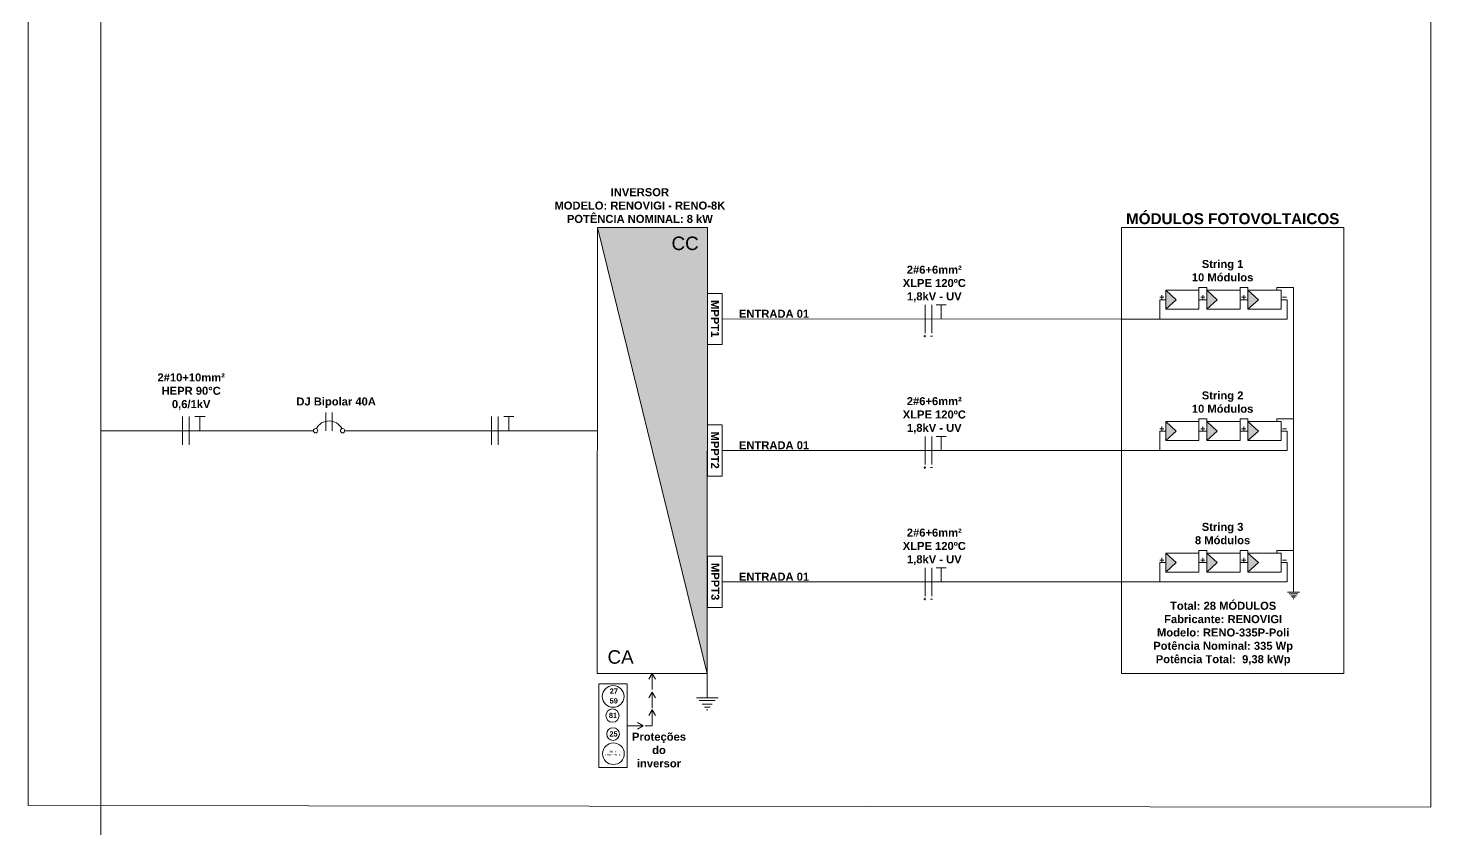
# Model space of a CAD drawing. Header units: millimetres. Extents: x 3949 to 5923, y -1989 to -943.
# Drawn here: x 4882.1 to 4964.9, y -1886.6 to -1839.4 of the extents above; entities that cross this region are included whole.
import ezdxf

# ---------------------------------------------------------------- set-up
doc = ezdxf.new("R2010")
doc.units = ezdxf.units.MM
doc.layers.add('DESENHO', color=7, linetype='Continuous', lineweight=0)
doc.styles.add('Annotative', font='arial.ttf')
doc.styles.add('PDF Arial', font='arial.ttf')
doc.styles.add('PDF Arial Bold', font='arialbd.ttf')
doc.styles.get("Standard").update_dxf_attribs({"font": 'arial.ttf'})

msp = doc.modelspace()

# ---------------------------------------------------------------- hatches: boundary and pattern name
at = {"layer": 'DESENHO'}
h = msp.add_hatch(color=256, dxfattribs=at)
h.dxf.hatch_style = 1
h.paths.add_polyline_path([(4922.181, -1851.129), (4915.692, -1851.129), (4922.158, -1877.455)])
h.paths.add_polyline_path([(4919.895, -1852.901), (4921.899, -1852.901), (4921.899, -1851.261), (4919.895, -1851.261)], flags=24)
at = {"layer": 'DESENHO', "lineweight": 0}
h = msp.add_hatch(color=256, dxfattribs=at)
h.dxf.hatch_style = 1
h.paths.add_polyline_path([(4954.683, -1855.397), (4954.057, -1854.834), (4954.057, -1855.96)])
h.paths.add_polyline_path([(4952.258, -1855.397), (4951.648, -1854.834), (4951.648, -1855.96)])
h.paths.add_polyline_path([(4949.223, -1855.96), (4949.833, -1855.397), (4949.223, -1854.834)])
h = msp.add_hatch(color=256, dxfattribs=at)
h.dxf.hatch_style = 1
h.paths.add_polyline_path([(4954.683, -1863.15), (4954.057, -1862.587), (4954.057, -1863.713)])
h.paths.add_polyline_path([(4952.258, -1863.15), (4951.648, -1862.587), (4951.648, -1863.713)])
h.paths.add_polyline_path([(4949.223, -1863.713), (4949.833, -1863.15), (4949.223, -1862.587)])
h = msp.add_hatch(color=256, dxfattribs=at)
h.dxf.hatch_style = 1
h.paths.add_polyline_path([(4954.683, -1870.907), (4954.057, -1870.343), (4954.057, -1871.47)])
h.paths.add_polyline_path([(4952.258, -1870.907), (4951.648, -1870.343), (4951.648, -1871.47)])
h.paths.add_polyline_path([(4949.223, -1871.47), (4949.833, -1870.907), (4949.223, -1870.343)])

# ---------------------------------------------------------------- linework, layer by layer
at = {"layer": 'DESENHO', "color": 5, "lineweight": 0}
for p, q in [((4886.377, -1964.158), (4886.377, -1781.814)), ((4949.223, -1855.397), (4948.862, -1855.397)), ((4948.862, -1855.397), (4948.862, -1856.539)), ((4956.389, -1855.397), (4956.028, -1855.397)), ((4956.389, -1855.397), (4956.389, -1856.539)), ((4923.031, -1856.535), (4946.602, -1856.539)), ((4946.606, -1856.539), (4956.389, -1856.539)), ((4886.377, -1863.129), (4898.921, -1863.129)), ((4900.761, -1863.129), (4915.692, -1863.129)), ((4949.223, -1863.15), (4948.862, -1863.15)), ((4948.862, -1863.15), (4948.862, -1864.292)), ((4956.389, -1863.15), (4956.028, -1863.15)), ((4956.389, -1863.15), (4956.389, -1864.292)), ((4923.031, -1864.292), (4946.602, -1864.292)), ((4946.606, -1864.292), (4956.389, -1864.292)), ((4949.223, -1870.907), (4948.862, -1870.907)), ((4948.862, -1870.907), (4948.862, -1872.049)), ((4956.389, -1870.907), (4956.028, -1870.907)), ((4956.389, -1870.907), (4956.389, -1872.049)), ((4923.031, -1872.049), (4946.602, -1872.049)), ((4946.606, -1872.049), (4956.389, -1872.049))]:
    msp.add_line(p, q, dxfattribs=at)
at = {"layer": 'DESENHO'}
msp.add_line((4915.692, -1851.129), (4922.158, -1877.455), dxfattribs=at)
at = {"layer": 'DESENHO', "lineweight": 0}
for p, q in [((4955.781, -1854.677), (4955.781, -1854.677)), ((4935.026, -1857.371), (4935.026, -1855.702)), ((4935.421, -1857.371), (4935.421, -1855.702)), ((4936.256, -1855.702), (4935.663, -1855.702)), ((4935.96, -1856.537), (4935.96, -1855.702)), ((4934.939, -1857.546), (4935.067, -1857.546)), ((4935.003, -1857.482), (4935.003, -1857.61)), ((4935.334, -1857.546), (4935.462, -1857.546)), ((4891.192, -1863.963), (4891.192, -1862.294)), ((4891.587, -1863.963), (4891.587, -1862.294)), ((4892.225, -1862.294), (4891.928, -1862.294)), ((4892.225, -1863.129), (4892.225, -1862.294)), ((4892.521, -1862.294), (4892.225, -1862.294)), ((4909.421, -1863.963), (4909.421, -1862.294)), ((4909.816, -1863.963), (4909.816, -1862.294)), ((4910.454, -1862.294), (4910.157, -1862.294)), ((4910.454, -1863.129), (4910.454, -1862.294)), ((4910.75, -1862.294), (4910.454, -1862.294)), ((4955.781, -1862.43), (4955.781, -1862.43)), ((4935.026, -1865.128), (4935.026, -1863.459)), ((4935.421, -1865.128), (4935.421, -1863.459)), ((4936.256, -1863.459), (4935.663, -1863.459)), ((4935.96, -1864.294), (4935.96, -1863.459)), ((4934.939, -1865.303), (4935.067, -1865.303)), ((4935.003, -1865.239), (4935.003, -1865.367)), ((4935.334, -1865.303), (4935.462, -1865.303)), ((4955.781, -1870.187), (4955.781, -1870.187)), ((4935.026, -1872.885), (4935.026, -1871.216)), ((4935.421, -1872.885), (4935.421, -1871.216)), ((4936.256, -1871.216), (4935.663, -1871.216)), ((4935.96, -1872.051), (4935.96, -1871.216)), ((4934.939, -1873.06), (4935.067, -1873.06)), ((4935.003, -1872.996), (4935.003, -1873.124)), ((4935.334, -1873.06), (4935.462, -1873.06)), ((4918.914, -1877.455), (4918.72, -1877.791)), ((4918.914, -1878.395), (4918.914, -1877.455)), ((4918.914, -1877.455), (4919.108, -1877.791)), ((4918.914, -1878.555), (4918.72, -1878.891)), ((4918.914, -1879.495), (4918.914, -1878.555)), ((4918.914, -1878.555), (4919.108, -1878.891)), ((4918.914, -1879.597), (4918.72, -1879.933)), ((4918.914, -1880.536), (4918.914, -1879.597)), ((4918.914, -1879.597), (4919.108, -1879.933)), ((4917.438, -1880.536), (4918.377, -1880.536)), ((4918.377, -1880.536), (4918.041, -1880.342)), ((4918.377, -1880.536), (4918.041, -1880.73)), ((4918.914, -1880.536), (4918.504, -1880.536))]:
    msp.add_line(p, q, dxfattribs=at)
at = {"layer": 'DESENHO', "color": 3, "lineweight": 0}
for p, q in [((4955.781, -1854.677), (4956.759, -1854.677)), ((4955.781, -1854.677), (4955.781, -1854.834)), ((4956.759, -1854.677), (4956.759, -1872.648)), ((4955.781, -1862.43), (4956.759, -1862.43)), ((4955.781, -1862.43), (4955.781, -1862.587)), ((4955.781, -1870.187), (4956.759, -1870.187)), ((4955.781, -1870.187), (4955.781, -1870.343)), ((4956.735, -1873.052), (4956.783, -1873.052)), ((4922.158, -1878.88), (4922.158, -1877.455)), ((4922.116, -1879.601), (4922.201, -1879.601))]:
    msp.add_line(p, q, dxfattribs=at)
at = {"layer": 'DESENHO', "color": 11, "true_color": 0xf27172}
msp.add_lwpolyline([(4882.078, -1790.533), (4964.867, -1790.635), (4964.867, -1885.345), (4882.078, -1885.243)], close=True, dxfattribs=at)
at = {"layer": 'DESENHO', "lineweight": 0}
for points in [[(4922.181, -1851.129), (4915.692, -1851.129), (4915.669, -1877.455), (4922.158, -1877.455)], [(4946.606, -1851.129), (4959.73, -1851.129), (4959.73, -1877.455), (4946.606, -1877.455)], [(4922.177, -1855.023), (4923.031, -1855.023), (4923.031, -1858.047), (4922.177, -1858.047)], [(4951.178, -1855.96), (4949.223, -1855.96), (4949.223, -1854.834), (4951.178, -1854.834)], [(4953.603, -1855.96), (4951.648, -1855.96), (4951.648, -1854.834), (4953.603, -1854.834)], [(4956.028, -1855.96), (4954.057, -1855.96), (4954.057, -1854.834), (4956.028, -1854.834)], [(4951.178, -1863.713), (4949.223, -1863.713), (4949.223, -1862.587), (4951.178, -1862.587)], [(4953.603, -1863.713), (4951.648, -1863.713), (4951.648, -1862.587), (4953.603, -1862.587)], [(4956.028, -1863.713), (4954.057, -1863.713), (4954.057, -1862.587), (4956.028, -1862.587)], [(4922.177, -1862.78), (4923.031, -1862.78), (4923.031, -1865.804), (4922.177, -1865.804)], [(4922.177, -1870.537), (4923.031, -1870.537), (4923.031, -1873.561), (4922.177, -1873.561)], [(4951.178, -1871.47), (4949.223, -1871.47), (4949.223, -1870.343), (4951.178, -1870.343)], [(4953.603, -1871.47), (4951.648, -1871.47), (4951.648, -1870.343), (4953.603, -1870.343)], [(4956.028, -1871.47), (4954.057, -1871.47), (4954.057, -1870.343), (4956.028, -1870.343)], [(4917.438, -1878.069), (4915.769, -1878.069), (4915.769, -1882.998), (4917.438, -1882.998)]]:
    msp.add_lwpolyline(points, close=True, dxfattribs=at)
for points in [[(4948.863, -1855.256), (4949.104, -1855.256)], [(4948.984, -1855.124), (4948.984, -1855.387)], [(4949.223, -1855.96), (4949.833, -1855.397), (4949.223, -1854.834)], [(4951.288, -1855.256), (4951.529, -1855.256)], [(4951.408, -1855.124), (4951.408, -1855.387)], [(4951.648, -1855.96), (4952.258, -1855.397), (4951.648, -1854.834)], [(4953.697, -1855.256), (4953.938, -1855.256)], [(4953.817, -1855.124), (4953.817, -1855.387)], [(4954.057, -1855.96), (4954.683, -1855.397), (4954.057, -1854.834)], [(4956.1, -1855.256), (4956.341, -1855.256)], [(4949.223, -1863.713), (4949.833, -1863.15), (4949.223, -1862.587)], [(4951.648, -1863.713), (4952.258, -1863.15), (4951.648, -1862.587)], [(4954.057, -1863.713), (4954.683, -1863.15), (4954.057, -1862.587)], [(4948.863, -1863.009), (4949.104, -1863.009)], [(4948.984, -1862.878), (4948.984, -1863.14)], [(4951.288, -1863.009), (4951.529, -1863.009)], [(4951.408, -1862.878), (4951.408, -1863.14)], [(4953.697, -1863.009), (4953.938, -1863.009)], [(4953.817, -1862.878), (4953.817, -1863.14)], [(4956.1, -1863.009), (4956.341, -1863.009)], [(4948.863, -1870.766), (4949.104, -1870.766)], [(4948.984, -1870.634), (4948.984, -1870.897)], [(4949.223, -1871.47), (4949.833, -1870.907), (4949.223, -1870.343)], [(4951.288, -1870.766), (4951.529, -1870.766)], [(4951.408, -1870.634), (4951.408, -1870.897)], [(4951.648, -1871.47), (4952.258, -1870.907), (4951.648, -1870.343)], [(4953.697, -1870.766), (4953.938, -1870.766)], [(4953.817, -1870.634), (4953.817, -1870.897)], [(4954.057, -1871.47), (4954.683, -1870.907), (4954.057, -1870.343)], [(4956.1, -1870.766), (4956.341, -1870.766)]]:
    msp.add_lwpolyline(points, dxfattribs=at)
at = {"layer": 'DESENHO', "color": 3, "lineweight": 0}
for points in [[(4951.648, -1854.834), (4951.648, -1854.677), (4951.178, -1854.677), (4951.178, -1854.834)], [(4954.057, -1854.834), (4954.057, -1854.677), (4953.603, -1854.677), (4953.603, -1854.834)], [(4951.648, -1862.587), (4951.648, -1862.43), (4951.178, -1862.43), (4951.178, -1862.587)], [(4954.057, -1862.587), (4954.057, -1862.43), (4953.603, -1862.43), (4953.603, -1862.587)], [(4951.648, -1870.343), (4951.648, -1870.187), (4951.178, -1870.187), (4951.178, -1870.343)], [(4954.057, -1870.343), (4954.057, -1870.187), (4953.603, -1870.187), (4953.603, -1870.343)], [(4957.116, -1872.648), (4956.403, -1872.648)], [(4956.498, -1872.743), (4956.759, -1872.743), (4957.021, -1872.743)], [(4956.593, -1872.862), (4956.759, -1872.862), (4956.926, -1872.862)], [(4956.664, -1872.957), (4956.759, -1872.957), (4956.854, -1872.957)], [(4922.795, -1878.88), (4921.522, -1878.88)], [(4921.691, -1879.05), (4922.158, -1879.05), (4922.625, -1879.05)], [(4921.861, -1879.262), (4922.158, -1879.262), (4922.455, -1879.262)], [(4921.989, -1879.432), (4922.158, -1879.432), (4922.328, -1879.432)]]:
    msp.add_lwpolyline(points, dxfattribs=at)
at = {"layer": 'DESENHO', "color": 5, "lineweight": 0}
for points in [[(4951.178, -1855.397), (4951.648, -1855.397)], [(4953.603, -1855.397), (4954.057, -1855.397)], [(4951.178, -1863.15), (4951.648, -1863.15)], [(4953.603, -1863.15), (4954.057, -1863.15)], [(4951.178, -1870.907), (4951.648, -1870.907)], [(4953.603, -1870.907), (4954.057, -1870.907)]]:
    msp.add_lwpolyline(points, dxfattribs=at)
at = {"layer": 'DESENHO', "color": 7, "lineweight": 0}
for points in [[(4899.66, -1862.059), (4899.66, -1863.129)], [(4900.022, -1862.059), (4900.022, -1863.129)]]:
    msp.add_lwpolyline(points, dxfattribs=at)
for centre in [(4899.046, -1863.129), (4900.636, -1863.129)]:
    msp.add_circle(centre, 0.125, dxfattribs=at)
at = {"layer": 'DESENHO', "lineweight": 0}
for centre, radius in [((4916.608, -1878.806), 0.641), ((4916.568, -1879.938), 0.392), ((4916.604, -1881.027), 0.372), ((4916.622, -1882.184), 0.639)]:
    msp.add_circle(centre, radius, dxfattribs=at)
at = {"layer": 'DESENHO', "color": 7, "lineweight": 0}
msp.add_arc((4899.841, -1863.401), 0.852, 28.32219, 151.67781, dxfattribs=at)

# ---------------------------------------------------------------- texts
at = {"layer": 'DESENHO', "lineweight": 0, "attachment_point": 9}
for s, width, gutter_width, heights, insert, char_height, style in [('\\pxqc;{\\fArial|b1|i0|c0|p34;INVERSOR\\PMODELO: RENOVIGI - RENO-8K\\PPOTÊNCIA NOMINAL: 8 kW}', 16.39073, 12.5, [5.762], (4926.377, -1850.872), 0.47231, 'Annotative'), ('\\pxqc;{\\fArial|b1|i0|c0|p34;MÓDULOS FOTOVOLTAICOS}', 13.12389, 3.948, [1.359], (4959.73, -1850.949), 0.64396, 'PDF Arial'), ('\\pxqc;{\\fArial|b1|i0|c0|p34;2#6+6mm²\\PXLPE 120ºC\\P1,8kV - UV}', 6.73784, 12.5, [3.186], (4938.928, -1855.543), 0.47231, 'PDF Arial'), ('\\pxqc;{\\fArial|b1|i0|c0|p34;2#6+6mm²\\PXLPE 120ºC\\P1,8kV - UV}', 6.73784, 12.5, [3.186], (4938.928, -1863.3), 0.47231, 'PDF Arial'), ('\\pxqc;{\\fArial|b1|i0|c0|p34;2#6+6mm²\\PXLPE 120ºC\\P1,8kV - UV}', 6.73784, 12.5, [3.186], (4938.928, -1871.056), 0.47231, 'PDF Arial'), ('\\pxqc;{\\fArial|b1|i0|c0|p34;Proteções \\Pdo inversor}', 1.56579, 12.5, [0], (4920.094, -1882.999), 0.47231, 'PDF Arial')]:
    msp.add_mtext_dynamic_manual_height_columns(s, width=width, gutter_width=gutter_width, heights=heights, dxfattribs=dict(at, insert=insert, char_height=char_height, style=style))
at = {"layer": 'DESENHO', "lineweight": 0, "char_height": 0.7958, "attachment_point": 9, "style": 'PDF Arial'}
for s, insert in [('CC', (4921.656, -1852.48)), ('CA', (4917.818, -1876.885))]:
    msp.add_mtext(s, dxfattribs=dict(at, insert=insert))
at = {"layer": 'DESENHO', "lineweight": 0, "char_height": 0.47231, "attachment_point": 9}
for s, insert, width, style in [('\\pxqc;{\\fArial|b1|i0|c0|p34;String 1\\P10 Módulos}', (4955.067, -1854.321), 4.98963, 'PDF Arial'), ('\\pxqc;{\\fArial|b1|i0|c0|p34;ENTRADA 01}', (4928.691, -1856.469), 5.17942, 'PDF Arial'), ('\\pxqc;{\\fArial|b1|i0|c0|p34;String 2\\P10 Módulos}', (4955.067, -1862.074), 4.98963, 'PDF Arial'), ('\\pxqc;{\\fArial|b1|i0|c0|p34;DJ Bipolar 40A}', (4903.275, -1861.781), 6.03391, 'PDF Arial'), ('\\pxqc;{\\fArial|b1|i0|c0|p34;ENTRADA 01}', (4928.691, -1864.226), 5.17942, 'PDF Arial'), ('\\pxqc;{\\fArial|b1|i0|c0|p34;String 3\\P8 Módulos}', (4955.067, -1869.831), 4.98963, 'PDF Arial'), ('\\pxqc;{\\fArial|b1|i0|c0|p34;ENTRADA 01}', (4928.691, -1871.983), 5.17942, 'PDF Arial'), ('\\pxqc,t12;{\\fArial|b1|i0|c0|p34;Total: 28 MÓDULOS \\P\\ptz;Fabricante: RENOVIGI \\PModelo: RENO-335P-Poli\\PPotência Nominal: 335 Wp\\PPotência Total:  9,38 kWp}', (4957.876, -1876.985), 10.54272, 'Annotative')]:
    msp.add_mtext(s, dxfattribs=dict(at, insert=insert, width=width, style=style))
at = {"layer": 'DESENHO', "lineweight": 0, "char_height": 0.47231, "attachment_point": 9, "rotation": 270, "style": 'PDF Arial'}
for s, insert in [('\\pxi4.60266;{\\fArial|b1|i0|c0|p34;MPPT1}', (4922.388, -1857.617)), ('\\pxi4.60266;{\\fArial|b1|i0|c0|p34;MPPT2}', (4922.388, -1865.374)), ('\\pxi4.60266;{\\fArial|b1|i0|c0|p34;MPPT3}', (4922.388, -1873.131))]:
    msp.add_mtext_dynamic_manual_height_columns(s, width=5.13617, gutter_width=27.451, heights=[1.382], dxfattribs=dict(at, insert=insert))
at = {"layer": 'DESENHO', "insert": (4889.705, -1859.747), "char_height": 0.4723, "width": 3.99972, "attachment_point": 1, "style": 'PDF Arial Bold'}
msp.add_mtext('\\pxqc;2#10+10mm²\\PHEPR 90°C\\P0,6/1kV', dxfattribs=at)
at = {"layer": 'DESENHO', "lineweight": 0, "char_height": 0.31036, "attachment_point": 3}
for s, width, heights, insert in [('\\pxql;{\\fArial|b1|i0|c0|p34;27}', 3.9314, [0.102], (4920.338, -1878.332)), ('\\pxql;{\\fArial|b1|i0|c0|p34;59}', 3.9314, [0.102], (4920.332, -1878.91)), ('\\pxql;{\\fArial|b1|i0|c0|p34;81}', 3.9314, [0.102], (4920.283, -1879.767)), ('\\pxql;{\\fArial|b1|i0|c0|p34;25}', 3.9314, [0.102], (4920.316, -1880.861)), ('\\pxqc;{\\H0.375x;ANTI-\\PILHAMENTO}', 1.94381, [0.999], (4917.565, -1881.998))]:
    msp.add_mtext_dynamic_manual_height_columns(s, width=width, gutter_width=12.5, heights=heights, dxfattribs=dict(at, insert=insert))

doc.saveas('drawing.dxf')
